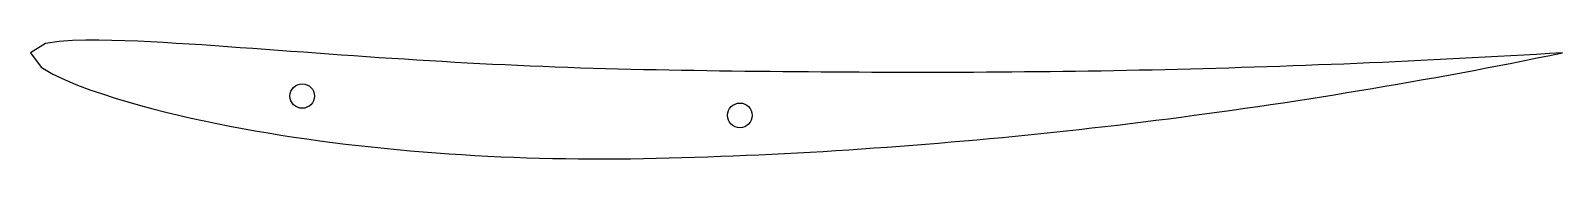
# Model space of a CAD drawing. Header units: millimetres. Extents: x -43 to 97, y -9 to 2.
import ezdxf

# ---------------------------------------------------------------- set-up
doc = ezdxf.new("R2010")
doc.units = ezdxf.units.MM
doc.layers.get('0').update_dxf_attribs({"linetype": 'CONTINUOUS'})

msp = doc.modelspace()

# ---------------------------------------------------------------- linework, layer by layer
msp.add_lwpolyline([(96.54, 1.17), (95.36, 1.1), (94.18, 1.03), (93.01, 0.96), (91.83, 0.9), (90.65, 0.83), (89.48, 0.77), (88.3, 0.71), (87.13, 0.64), (85.95, 0.58), (84.78, 0.52), (83.61, 0.47), (82.43, 0.41), (81.26, 0.36), (80.09, 0.3), (78.91, 0.25), (77.74, 0.2), (76.57, 0.15), (75.4, 0.11), (74.23, 0.06), (73.06, 0.02), (71.89, -0.03), (70.72, -0.07), (69.55, -0.11), (68.38, -0.14), (67.21, -0.18), (66.04, -0.22), (64.87, -0.25), (63.7, -0.28), (62.54, -0.31), (61.37, -0.34), (60.2, -0.37), (59.03, -0.4), (57.87, -0.42), (56.7, -0.45), (55.53, -0.47), (54.37, -0.49), (53.2, -0.51), (52.04, -0.53), (50.87, -0.54), (49.71, -0.56), (48.54, -0.57), (47.38, -0.58), (46.21, -0.59), (45.05, -0.6), (43.89, -0.61), (42.72, -0.62), (41.56, -0.62), (40.4, -0.62), (39.23, -0.63), (38.07, -0.63), (36.91, -0.63), (35.75, -0.63), (34.58, -0.62), (33.42, -0.62), (32.26, -0.61), (31.1, -0.61), (29.94, -0.6), (28.78, -0.59), (27.62, -0.58), (26.46, -0.57), (25.29, -0.56), (24.13, -0.55), (22.97, -0.53), (21.81, -0.52), (20.65, -0.5), (19.49, -0.49), (18.33, -0.47), (17.17, -0.45), (16.02, -0.43), (14.86, -0.41), (13.7, -0.39), (12.54, -0.37), (11.39, -0.34), (10.24, -0.32), (9.09, -0.29), (7.94, -0.25), (6.79, -0.22), (5.64, -0.18), (4.49, -0.14), (3.34, -0.09), (2.19, -0.04), (1.05, 0.01), (-0.1, 0.06), (-1.25, 0.12), (-2.4, 0.18), (-3.55, 0.24), (-4.7, 0.3), (-5.85, 0.37), (-7, 0.44), (-8.15, 0.51), (-9.3, 0.58), (-10.45, 0.65), (-11.61, 0.73), (-12.76, 0.81), (-13.91, 0.89), (-15.06, 0.97), (-16.22, 1.05), (-17.37, 1.13), (-18.53, 1.22), (-19.68, 1.3), (-20.84, 1.39), (-22, 1.47), (-23.16, 1.56), (-24.32, 1.64), (-25.48, 1.73), (-26.64, 1.81), (-27.81, 1.89), (-28.98, 1.97), (-30.15, 2.04), (-31.32, 2.11), (-32.49, 2.17), (-33.67, 2.23), (-34.85, 2.28), (-36.03, 2.31), (-37.22, 2.33), (-38.42, 2.33), (-39.63, 2.29), (-40.84, 2.21), (-42.09, 2.02), (-43.46, 1.17), (-42.51, -0.13), (-41.42, -0.77), (-40.3, -1.3), (-39.17, -1.77), (-38.04, -2.2), (-36.89, -2.59), (-35.74, -2.96), (-34.59, -3.3), (-33.43, -3.63), (-32.28, -3.94), (-31.11, -4.24), (-29.95, -4.52), (-28.78, -4.79), (-27.61, -5.04), (-26.44, -5.29), (-25.27, -5.52), (-24.1, -5.74), (-22.93, -5.95), (-21.75, -6.15), (-20.58, -6.35), (-19.4, -6.53), (-18.22, -6.7), (-17.04, -6.87), (-15.86, -7.02), (-14.68, -7.17), (-13.5, -7.31), (-12.32, -7.44), (-11.14, -7.56), (-9.96, -7.68), (-8.77, -7.79), (-7.59, -7.89), (-6.41, -7.98), (-5.22, -8.06), (-4.04, -8.14), (-2.86, -8.21), (-1.67, -8.27), (-0.49, -8.33), (0.7, -8.38), (1.88, -8.42), (3.06, -8.45), (4.25, -8.48), (5.43, -8.5), (6.62, -8.51), (7.8, -8.52), (8.99, -8.52), (10.17, -8.52), (11.35, -8.51), (12.54, -8.49), (13.71, -8.46), (14.89, -8.44), (16.06, -8.4), (17.23, -8.37), (18.41, -8.33), (19.58, -8.29), (20.75, -8.25), (21.93, -8.2), (23.1, -8.15), (24.27, -8.09), (25.45, -8.03), (26.62, -7.97), (27.79, -7.91), (28.96, -7.84), (30.14, -7.77), (31.31, -7.69), (32.48, -7.61), (33.65, -7.53), (34.82, -7.45), (36, -7.36), (37.17, -7.27), (38.34, -7.18), (39.51, -7.08), (40.68, -6.98), (41.85, -6.88), (43.02, -6.78), (44.19, -6.67), (45.36, -6.56), (46.53, -6.44), (47.7, -6.33), (48.87, -6.21), (50.03, -6.08), (51.2, -5.96), (52.37, -5.83), (53.54, -5.7), (54.71, -5.56), (55.87, -5.43), (57.04, -5.29), (58.21, -5.14), (59.37, -5), (60.54, -4.85), (61.71, -4.7), (62.87, -4.54), (64.04, -4.39), (65.2, -4.23), (66.37, -4.06), (67.53, -3.9), (68.7, -3.73), (69.86, -3.56), (71.02, -3.39), (72.19, -3.21), (73.35, -3.03), (74.51, -2.85), (75.68, -2.66), (76.84, -2.47), (78, -2.28), (79.16, -2.09), (80.32, -1.89), (81.48, -1.69), (82.64, -1.49), (83.8, -1.28), (84.96, -1.07), (86.12, -0.86), (87.28, -0.65), (88.44, -0.43), (89.6, -0.21), (90.75, 0.01), (91.91, 0.24), (93.07, 0.47), (94.23, 0.7), (95.38, 0.94)], close=True)
for centre, radius in [((-18.64, -2.78), 1.12), ((21.36, -4.55), 1.13)]:
    msp.add_circle(centre, radius)

doc.saveas('drawing.dxf')
